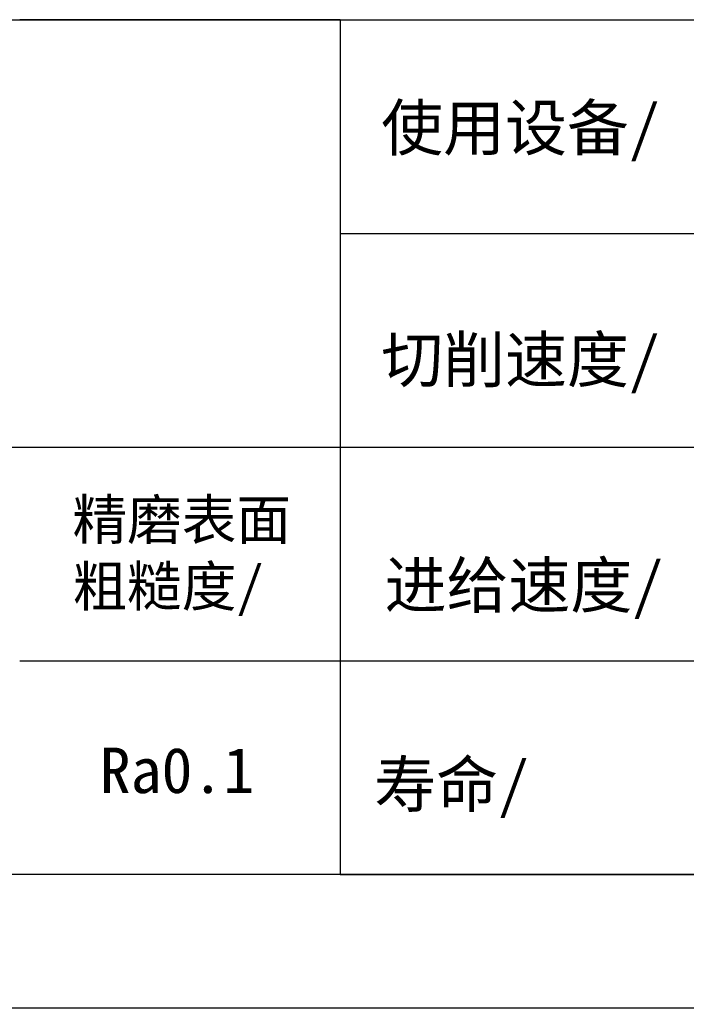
# Model space of a CAD drawing. Header units: inches. Extents: x 0 to 297, y 0 to 210.
# Drawn here: x 116.53 to 141.49, y 5 to 42 of the extents above; entities that cross this region are included whole.
import ezdxf
from ezdxf.enums import TextEntityAlignment as Align

# ---------------------------------------------------------------- set-up
doc = ezdxf.new("R2010")
doc.units = ezdxf.units.IN
doc.header["$MEASUREMENT"] = 0
doc.layers.add('图框', color=7, linetype='Continuous')
doc.styles.get("Standard").update_dxf_attribs({"font": 'arial.ttf'})
doc.styles.add('样式 1', font='simsunb.ttf')

# ---------------------------------------------------------------- blocks, each defined once
blk = doc.blocks.new('TYFrame_XT')
at = {"layer": '图框', "color": 0, "lineweight": 9}
for p, q in [((10, 42), (128.528, 42)), ((128.528, 42), (128.528, 10)), ((128.528, 42), (287, 42)), ((128.528, 34), (233.724, 34))]:
    blk.add_line(p, q, dxfattribs=at)
at = {"layer": '图框', "lineweight": 9}
for p, q in [((128.528, 42), (116.528, 42)), ((10, 26), (128.528, 26)), ((128.528, 26), (287, 26)), ((116.523, 18), (128.528, 18)), ((128.528, 18), (287, 18)), ((128.528, 10), (10, 10)), ((287, 10), (128.528, 10)), ((292, 5), (5, 5))]:
    blk.add_line(p, q, dxfattribs=at)
at = {"layer": '图框', "color": 4, "lineweight": 9}
blk.add_line((128.528, 10), (287, 10), dxfattribs=at)
at = {"layer": '图框', "lineweight": 9, "char_height": 1.7, "attachment_point": 1}
for s, insert, width in [('{\\fNSimSun|b0|i0|c134|p49;使用设备/}', (130.062, 38.81), 13.1299), ('{\\fNSimSun|b0|i0|c134|p49;切削速度/}', (130.062, 30.128), 13.1299), ('{\\fNSimSun|b1|i0|c134|p49;\\H0.882353x;精磨表面\\P粗糙度/\\fNSimSun|b0|i0|c134|p49;\\P\\P}', (118.499, 24.043), 20.69443), ('{\\fNSimSun|b0|i0|c134|p49;进给速度/}', (130.189, 21.686), 13.1299), ('{\\fNSimSun|b1|i0|c134|p49;Ra0.1\\P}', (119.523, 14.756), 14.11582), ('{\\fNSimSun|b0|i0|c134|p49;寿命/\\P}', (129.799, 14.232), 13.1299)]:
    blk.add_mtext(s, dxfattribs=dict(at, insert=insert, width=width))
at = {"layer": '图框', "style": '样式 1'}
for tag, p in [('设计', (186.182, 37.499)), ('冷却', (222.232, 37.52)), ('涂层', (224.342, 31.444)), ('刀具名称', (254.697, 31.772)), ('审核', (186.14, 29.879)), ('厚度', (224.332, 27.785)), ('刀具材料', (222.455, 21.546)), ('规格型号', (265.453, 21.215)), ('日期', (186.423, 13.786)), ('被加工材料', (222.743, 13.913)), ('客户名称', (265.454, 13.306))]:
    blk.add_attdef(tag, text='', height=1.73, dxfattribs=at).set_placement(p, align=Align.MIDDLE_CENTER)

msp = doc.modelspace()

# ---------------------------------------------------------------- block references
at = {"color": 0}
msp.add_blockref('TYFrame_XT', (0, 0), dxfattribs=at)

doc.saveas('drawing.dxf')
